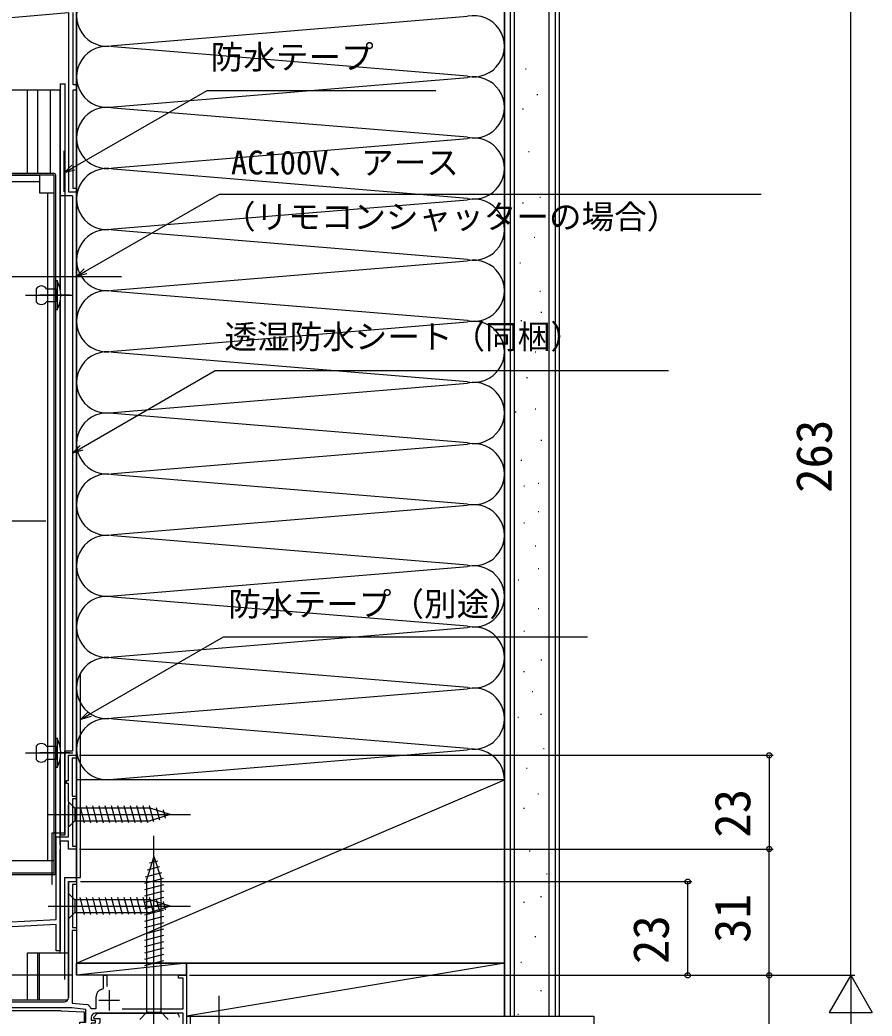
# Model space of a CAD drawing. Units: millimetres, scale not verified. Extents: x -525 to 525, y -783 to 778.
# Drawn here: x -116.9 to 92.2, y 249.3 to 493.8 of the extents above; entities that cross this region are included whole.
import ezdxf
from ezdxf.enums import TextEntityAlignment as Align

# ---------------------------------------------------------------- set-up
doc = ezdxf.new("R2010")
doc.units = ezdxf.units.MM
doc.header["$LTSCALE"] = 4
for name, color, linetype in [('0-2_YKK_11', 7, 'Continuous'), ('0-4_YKK_12', 2, 'Continuous'), ('0-5_YKK_13', 4, 'Continuous'), ('0-7_YKK_D', 6, 'Continuous'), ('0-9_YSS_K', 3, 'Continuous'), ('0-A_YSS_KE', 3, 'Continuous')]:
    doc.layers.add(name, color=color, linetype=linetype)
doc.styles.add('ＭＳ ゴシック', font='')
doc.styles.get('ＭＳ ゴシック').set_extended_font_data('MS Gothic')

msp = doc.modelspace()

# ---------------------------------------------------------------- linework, layer by layer
at = {"layer": '0-2_YKK_11'}
for p, q in [((-95, 255.7), (-95, 250.7)), ((-97.5, 253.2), (-92.5, 253.2))]:
    msp.add_line(p, q, dxfattribs=at)
for points in [[(-130.4, 491.5), (-130.4, 493.373), (-105, 495.595), (-105, 451.6), (-103, 451.6), (-103, 452.4), (-103.8, 452.4), (-103.8, 476.6), (-103, 476.6), (-103, 477.8), (-103.8, 477.8), (-103.8, 495.6)], [(-177.357, 269.363), (-108, 272.998), (-108, 293.298), (-105, 293.298), (-105, 301.039), (-104.88, 301.223), (-104.88, 301.773), (-105, 301.956), (-105, 306.398), (-105.5, 306.398), (-105.5, 307.098), (-105, 307.098), (-105, 313.298), (-103, 313.298), (-103, 312.598), (-104.1, 312.598), (-104.1, 303.298), (-103, 303.298), (-103, 302.598), (-104, 302.598), (-104, 290.998), (-103, 290.998), (-103, 290.298), (-105, 290.298), (-105, 292.198), (-107, 292.198), (-107, 265.298), (-108, 265.298), (-108, 271.796), (-129.72, 270.658)], [(-105, 253.8), (-105, 282.3), (-103, 282.3), (-103, 281.6), (-104, 281.6), (-104, 271), (-103, 271), (-103, 270.3), (-104.1, 270.3), (-104.1, 252.5), (-100.495, 252.121)], [(-91.775, 251.1), (-76.8, 251.1), (-76.8, 258.6), (-78, 258.6), (-78, 259.3), (-76, 259.3), (-76, 245.9), (-77.5, 245.9), (-77.5, 246.6), (-76.8, 246.6), (-76.8, 250), (-98.4, 250)], [(-96.95, 255.855), (-96.4, 256.055), (-96.4, 259.3), (-95.6, 259.3), (-95.6, 256.587)], [(-162, 229), (-162, 251.3), (-144.8, 252.201), (-144.514, 251.916), (-143.917, 251.947), (-143.6, 252.264), (-142.3, 252.332), (-142.014, 252.047), (-141.417, 252.078), (-141.1, 252.395), (-133.378, 252.8), (-106, 252.8)], [(-99.642, 251.414), (-99.355, 251.2), (-98.2, 251.2), (-98.2, 254.07)], [(-99.4, 249), (-99.4, 248.3), (-98.4, 248.3), (-98.4, 247.6), (-99.4, 247.6), (-99.4, 227.9), (-99.1, 227.6), (-98.8, 227.3), (-98.8, 225.6), (-99.7, 225.6), (-99.7, 226.6), (-100.7, 226.6), (-100.7, 247.1), (-102.2, 247.1), (-102.2, 247.8), (-100.7, 247.8), (-100.7, 250.936), (-104.163, 251.3), (-133.339, 251.3)], [(-97.5, 245.279), (-97.5, 224.3), (-100.7, 224.3), (-100.7, 226.5), (-99.7, 226.5), (-99.7, 225.5), (-98.6, 225.5), (-98.6, 227.7), (-98.8, 227.983), (-99, 228.266), (-99, 245.9), (-97.2, 247.7), (-97.2, 248.6), (-98.676, 248.6), (-98.836, 248.988), (-97.824, 250), (-78.7, 250)]]:
    msp.add_lwpolyline(points, dxfattribs=at)
for centre, radius, start, end in [((-96.3, 254.07), 1.9, 110.00001, 179.99998), ((-106, 253.8), 1, 270.00001, 359.99999), ((-100.6, 251.127), 1, 16.69101, 84.00003), ((-98.4, 249), 1, 90.00001, 179.99999), ((-78.7, 249), 1, 0.00001, 89.99999)]:
    msp.add_arc(centre, radius, start, end, dxfattribs=at)
at = {"layer": '0-4_YKK_12'}
for p, q in [((-103.001, 282.3), (-103.001, 522.3)), ((-196.001, 476.6), (-107.001, 476.6)), ((-115.001, 456.198), (-115.001, 476.6)), ((-112.501, 456.198), (-112.501, 476.6)), ((-109.501, 476.6), (-109.501, 456.198)), ((-107.001, 427.441), (-107.001, 476.6)), ((-125.695, 430.801), (-91.998, 430.801)), ((-104.619, 426.2), (-111.981, 426.2)), ((-107.001, 315.138), (-107.001, 424.959)), ((-269.501, 370.796), (-110.501, 370.796)), ((-104.619, 313.9), (-111.981, 313.9)), ((-107.001, 291.298), (-107.001, 312.656)), ((-107.001, 264.798), (-107.001, 290.298)), ((-105, 282.3), (-105, 253.8)), ((-112.501, 253.3), (-112.501, 264.8)), ((-76, 259.3), (-103, 259.3)), ((-76, 259.3), (-76, 231.6)), ((-133, 253.3), (-105.134, 253.3))]:
    msp.add_line(p, q, dxfattribs=at)
for points in [[(-105, 282.3), (-103, 282.3), (-103, 259.3)], [(-115.001, 253.3), (-115.001, 264.8), (-107.001, 264.8)]]:
    msp.add_lwpolyline(points, dxfattribs=at)
at = {"layer": '0-5_YKK_13'}
for p, q in [((-107.001, 478.1), (-105.801, 478.1)), ((-107.001, 478.1), (-107.001, 430.318)), ((-105.801, 293.8), (-105.801, 478.1)), ((-108.5, 456.098), (-147.7, 456.098)), ((-108.5, 455.698), (-147.7, 455.698)), ((-108.5, 284.398), (-108.5, 455.698)), ((-108.1, 284.398), (-108.1, 455.698)), ((-112.101, 453.998), (-202.601, 453.998)), ((-110.101, 451.298), (-110.101, 287.4)), ((-107.001, 430.318), (-107.001, 427.441)), ((-112.9, 427.8), (-112.9, 424.6)), ((-110.4, 427.8), (-108.1, 427.8)), ((-108.1, 429.8), (-107.8, 429.8)), ((-108.1, 422.6), (-108.1, 429.8)), ((-108.1, 427.8), (-108.1, 424.6)), ((-107.8, 429.8), (-107.8, 422.6)), ((-115.57, 426.2), (-103.9, 426.2)), ((-112.101, 426.2), (-106.501, 426.2)), ((-108.1, 424.6), (-110.4, 424.6)), ((-107.8, 422.6), (-108.1, 422.6)), ((-112.9, 315.497), (-112.9, 312.297)), ((-107.8, 317.497), (-107.8, 310.297)), ((-115.57, 313.897), (-103.9, 313.897)), ((-112.3, 313.9), (-106.7, 313.9)), ((-107.001, 312.656), (-107.001, 293.8)), ((-107.8, 310.297), (-108.1, 310.297)), ((-105.001, 301.898), (-105.001, 295.698)), ((-105.001, 301.898), (-103.451, 300.348)), ((-101.025, 296.698), (-102.15, 300.898)), ((-99.472, 296.698), (-100.597, 300.898)), ((-97.919, 296.698), (-99.044, 300.898)), ((-96.366, 296.698), (-97.491, 300.898)), ((-94.813, 296.698), (-95.939, 300.898)), ((-93.26, 296.698), (-94.386, 300.898)), ((-91.707, 296.698), (-92.833, 300.898)), ((-90.154, 296.698), (-91.28, 300.898)), ((-88.602, 296.698), (-89.727, 300.898)), ((-87.049, 296.698), (-88.174, 300.898)), ((-85.496, 296.698), (-86.621, 300.898)), ((-84.012, 296.956), (-85.068, 300.898)), ((-110.001, 298.798), (-75.001, 298.798)), ((-84.917, 300.348), (-103.451, 300.348)), ((-103.451, 300.348), (-103.451, 297.248)), ((-80.001, 298.798), (-84.917, 300.348)), ((-80.001, 298.798), (-84.917, 297.248)), ((-82.58, 297.408), (-83.394, 300.444)), ((-81.148, 297.859), (-81.697, 299.909)), ((-105.001, 295.698), (-103.451, 297.248)), ((-103.451, 297.248), (-84.917, 297.248)), ((-107.001, 293.8), (-105.801, 293.8)), ((-83.999, 243.5), (-83.999, 293.5)), ((-83.999, 288.5), (-85.749, 282.95)), ((-83.999, 288.5), (-82.249, 282.95)), ((-83.061, 287.354), (-85.11, 286.805)), ((-108.5, 284.398), (-140.9, 284.398)), ((-108.5, 283.998), (-140.9, 283.998)), ((-82.158, 284.49), (-86.18, 283.412)), ((-82.609, 285.922), (-85.645, 285.108)), ((-81.706, 283.058), (-86.299, 281.827)), ((-81.699, 281.507), (-86.299, 280.274)), ((-85.749, 250.25), (-85.749, 282.95)), ((-82.249, 250.25), (-82.249, 282.95)), ((-105, 279.4), (-105, 273.2)), ((-105, 279.4), (-103.45, 277.85)), ((-81.699, 279.954), (-86.299, 278.722)), ((-110, 276.3), (-75, 276.3)), ((-84.916, 277.85), (-103.45, 277.85)), ((-103.45, 277.85), (-103.45, 274.75)), ((-101.023, 274.2), (-102.149, 278.4)), ((-99.471, 274.2), (-100.596, 278.4)), ((-97.918, 274.2), (-99.043, 278.4)), ((-96.365, 274.2), (-97.49, 278.4)), ((-94.812, 274.2), (-95.937, 278.4)), ((-93.259, 274.2), (-94.384, 278.4)), ((-91.706, 274.2), (-92.831, 278.4)), ((-90.153, 274.2), (-91.278, 278.4)), ((-88.6, 274.2), (-89.726, 278.4)), ((-87.047, 274.2), (-88.173, 278.4)), ((-85.494, 274.2), (-86.62, 278.4)), ((-81.699, 278.401), (-86.299, 277.169)), ((-81.699, 276.848), (-86.299, 275.616)), ((-84.011, 274.459), (-85.067, 278.4)), ((-80, 276.3), (-84.916, 277.85)), ((-80, 276.3), (-84.916, 274.75)), ((-82.579, 274.91), (-83.392, 277.946)), ((-81.147, 275.362), (-81.696, 277.412)), ((-105, 273.2), (-103.45, 274.75)), ((-103.45, 274.75), (-84.916, 274.75)), ((-81.699, 275.295), (-86.299, 274.063)), ((-81.699, 273.742), (-86.299, 272.51)), ((-81.699, 272.19), (-86.299, 270.957)), ((-81.699, 270.637), (-86.299, 269.404)), ((-81.699, 269.084), (-86.299, 267.851)), ((-81.699, 267.531), (-86.299, 266.298)), ((-112.503, 264.798), (-105.001, 264.798)), ((-112.203, 264.798), (-112.203, 253.3)), ((-81.699, 265.978), (-86.299, 264.745)), ((-81.699, 264.425), (-86.299, 263.192)), ((-81.699, 262.872), (-86.299, 261.639)), ((-68, 224.3), (-68, 254.3)), ((-106.75, 250.604), (-134.35, 250.604)), ((-106.75, 250.604), (-101.334, 250.319)), ((-101.05, 247.8), (-101.05, 250.019)), ((-87.499, 248.5), (-85.749, 250.25)), ((-85.749, 250.25), (-82.249, 250.25)), ((-80.499, 248.5), (-82.249, 250.25))]:
    msp.add_line(p, q, dxfattribs=at)
for points in [[(-112.101, 455.598), (-202.601, 455.598), (-202.601, 472.598)], [(-112.101, 455.598), (-112.101, 451.298), (-108.501, 451.298)], [(-107.001, 424.959), (-107.001, 318.018), (-107.001, 315.138)], [(-110.4, 315.497), (-108.1, 315.497), (-108.1, 312.297), (-110.4, 312.297)], [(-108.1, 310.297), (-108.1, 317.497), (-107.8, 317.497)], [(-108.501, 287.4), (-123.601, 287.4), (-123.601, 284.5)]]:
    msp.add_lwpolyline(points, dxfattribs=at)
for centre, radius, start, end in [((-108.5, 455.698), 0.4, 0, 90), ((-111.65, 426.971), 1.5, 33.55731, 146.44269), ((-114.55, 426.2), 7.65, 331.92751, 28.07249), ((-111.65, 425.429), 1.5, 213.55731, 326.44269), ((-111.65, 314.668), 1.5, 33.55731, 146.44269), ((-114.55, 313.897), 7.65, 331.92751, 28.07249), ((-111.65, 313.126), 1.5, 213.55731, 326.44269), ((-108.5, 284.398), 0.4, 270, 0), ((-101.35, 250.019), 0.3, 0, 86.98721)]:
    msp.add_arc(centre, radius, start, end, dxfattribs=at)
at = {"layer": '0-7_YKK_D'}
for p, q in [((86.996, 259.3), (86.996, 522.3)), ((-102.3, 313.298), (67.996, 313.298)), ((66.996, 313.298), (66.996, 290.298)), ((-102.3, 290.298), (67.996, 290.298)), ((-100.8, 290.298), (67.996, 290.298)), ((66.996, 259.3), (66.996, 290.298)), ((-102, 282.3), (47.996, 282.3)), ((46.996, 259.3), (46.996, 282.3)), ((-104.004, 259.3), (-299.001, 259.3)), ((-75.304, 259.3), (67.996, 259.3)), ((-75.299, 259.3), (47.996, 259.3)), ((-75, 259.3), (87.996, 259.3)), ((-75, 259.3), (87.996, 259.3)), ((66.996, 229.3), (66.996, 259.3)), ((86.996, 259.3), (81.746, 250.207)), ((86.996, 259.3), (92.246, 250.207)), ((86.996, 259.3), (86.996, 241.113)), ((81.746, 250.207), (92.246, 250.207))]:
    msp.add_line(p, q, dxfattribs=at)
for points in [[(-106.001, 456.237), (-103.793, 457.512), (-70.949, 476.474), (-14.794, 476.474)], [(-103.451, 456.92), (-106.001, 456.237), (-104.135, 458.103)], [(-103.009, 430.8), (-100.801, 432.075), (-67.957, 451.038), (65.055, 451.038)], [(-100.459, 431.483), (-103.009, 430.8), (-101.143, 432.667)], [(-104.004, 387.453), (-101.796, 388.728), (-68.952, 407.69), (42.271, 407.69)], [(-101.454, 388.136), (-104.004, 387.453), (-102.138, 389.319)], [(-102, 322.098), (-99.791, 323.373), (-66.947, 342.336), (22.411, 342.336)], [(-99.45, 322.782), (-102, 322.098), (-100.133, 323.965)]]:
    msp.add_lwpolyline(points, dxfattribs=at)
for centre in [(66.996, 313.298), (66.996, 290.298), (66.996, 290.298), (46.996, 282.3), (46.996, 259.3), (66.996, 259.3), (66.996, 259.3)]:
    msp.add_circle(centre, 0.637, dxfattribs=at)
at = {"layer": '0-9_YSS_K'}
for p, q in [((-103.009, 591.299), (-103.009, 307.297)), ((-103.009, 303.797), (-103.009, 591.299)), ((1.991, 303.797), (1.991, 591.299)), ((3.491, 249.302), (3.491, 591.299)), ((12.991, 249.302), (12.991, 591.299)), ((15.496, 249.302), (15.496, 591.299)), ((-93.973, 487.457), (-7.036, 494.641)), ((-7.036, 479.957), (-93.973, 487.141)), ((7.186, 481.727), (7.386, 481.727)), ((-93.973, 472.457), (-7.036, 479.641)), ((9.983, 475.433), (10.183, 475.433)), ((-7.036, 464.957), (-93.973, 472.141)), ((6.487, 471.936), (6.687, 471.936)), ((-93.973, 457.457), (-7.036, 464.641)), ((7.885, 461.445), (8.085, 461.445)), ((-7.036, 449.957), (-93.973, 457.141)), ((10.683, 450.256), (10.883, 450.256)), ((-93.973, 442.457), (-7.036, 449.641)), ((6.487, 448.857), (6.687, 448.857)), ((-7.036, 434.957), (-93.973, 442.141)), ((9.284, 440.465), (9.484, 440.465)), ((-93.973, 427.457), (-7.036, 434.641)), ((5.787, 434.17), (5.987, 434.17)), ((-7.036, 419.957), (-93.973, 427.141)), ((-7.036, 419.957), (-93.973, 427.141)), ((10.683, 427.177), (10.883, 427.177)), ((10.958, 422.071), (11.158, 422.071)), ((-93.973, 412.457), (-7.036, 419.641)), ((-93.973, 412.457), (-7.036, 419.641)), ((6.062, 419.973), (6.262, 419.973)), ((-7.036, 404.957), (-93.973, 412.141)), ((9.559, 412.28), (9.759, 412.28)), ((7.461, 405.986), (7.661, 405.986)), ((-93.973, 397.457), (-7.036, 404.641)), ((-7.036, 389.957), (-93.973, 397.141)), ((4.664, 397.594), (4.864, 397.594)), ((9.559, 398.293), (9.759, 398.293)), ((-93.973, 382.457), (-7.036, 389.641)), ((10.958, 390.6), (11.158, 390.6)), ((6.062, 385.705), (6.262, 385.705)), ((-7.036, 374.957), (-93.973, 382.141)), ((6.762, 379.41), (6.962, 379.41)), ((10.258, 380.11), (10.458, 380.11)), ((-93.973, 367.457), (-7.036, 374.641)), ((10.258, 373.116), (10.458, 373.116)), ((6.762, 370.319), (6.962, 370.319)), ((-7.036, 359.957), (-93.973, 367.141)), ((9.559, 364.724), (9.759, 364.724)), ((-93.973, 352.457), (-7.036, 359.641)), ((10.258, 359.129), (10.458, 359.129)), ((5.363, 356.332), (5.563, 356.332)), ((-7.036, 344.957), (-93.973, 352.141)), ((10.258, 349.338), (10.458, 349.338)), ((-93.973, 337.457), (-7.036, 344.641)), ((6.762, 343.743), (6.962, 343.743)), ((-7.036, 329.957), (-93.973, 337.141)), ((10.958, 336.749), (11.158, 336.749)), ((6.703, 333.88), (6.903, 333.88)), ((-93.973, 322.457), (-7.036, 329.641)), ((8.801, 328.985), (9.001, 328.985)), ((5.305, 322.691), (5.505, 322.691)), ((10.9, 323.39), (11.1, 323.39)), ((-7.036, 314.957), (-93.973, 322.141)), ((-93.973, 307.457), (-7.036, 314.641)), ((11.599, 314.998), (11.799, 314.998)), ((7.403, 310.102), (7.603, 310.102)), ((-103.004, 262.299), (1.996, 307.299)), ((10.2, 303.808), (10.4, 303.808)), ((6.703, 300.311), (6.903, 300.311)), ((8.102, 289.821), (8.302, 289.821)), ((12.298, 284.226), (12.498, 284.226)), ((6.703, 277.232), (6.903, 277.232)), ((10.9, 278.631), (11.1, 278.631)), ((9.501, 268.84), (9.701, 268.84)), ((-76.004, 262.299), (-103.004, 262.299)), ((1.996, 262.299), (-76.004, 249.302)), ((6.004, 262.546), (6.204, 262.546)), ((10.9, 255.552), (11.1, 255.552)), ((5.305, 249.749), (5.505, 249.749))]:
    msp.add_line(p, q, dxfattribs=at)
for points in [[(-76.004, 259.3), (-103.004, 259.3), (-103.004, 262.299)], [(-76.004, 259.3), (-76.004, 262.299), (-103.004, 259.3)]]:
    msp.add_lwpolyline(points, dxfattribs=at)
msp.add_lwpolyline([(1.996, 249.302), (1.996, 262.299), (-76.004, 262.299), (-76.004, 249.302)], close=True, dxfattribs=at)
for centre, start, end in [((-95.504, 494.799), 78.21646, 281.78353), ((-5.504, 487.299), 258.21646, 101.78353), ((-95.504, 479.799), 78.21646, 281.78353), ((-5.504, 472.299), 258.21646, 101.78353), ((-95.504, 464.799), 78.21646, 281.78353), ((-5.504, 457.299), 258.21646, 101.78353), ((-95.504, 449.799), 78.21646, 281.78353), ((-5.504, 442.299), 258.21646, 101.78353), ((-95.504, 434.799), 78.21646, 281.78353), ((-5.504, 427.299), 258.21646, 101.78353), ((-5.504, 427.299), 258.21646, 101.78353), ((-95.504, 419.799), 78.21646, 281.78353), ((-95.504, 419.799), 78.21646, 281.78353), ((-5.504, 412.299), 360, 101.78353), ((-5.504, 412.299), 258.21646, 101.78353), ((-95.504, 404.799), 78.21646, 281.78353), ((-5.504, 397.299), 258.21646, 101.78353), ((-95.504, 389.799), 78.21646, 281.78353), ((-5.504, 382.299), 258.21646, 101.78353), ((-95.504, 374.799), 78.21646, 281.78353), ((-5.504, 367.299), 258.21646, 101.78353), ((-95.504, 359.799), 78.21646, 281.78353), ((-5.504, 352.299), 258.21646, 101.78353), ((-95.504, 344.799), 78.21646, 281.78353), ((-5.504, 337.299), 258.21646, 101.78353), ((-95.504, 329.799), 78.21646, 281.78353), ((-5.504, 322.299), 258.21646, 101.78353), ((-95.504, 314.799), 78.21646, 281.78353), ((-5.504, 307.299), 360, 101.78353)]:
    msp.add_arc(centre, 7.5, start, end, dxfattribs=at)
at = {"layer": '0-A_YSS_KE'}
for p, q in [((1.991, 591.299), (1.991, 249.302)), ((4.496, 249.302), (4.496, 591.299)), ((14.491, 591.299), (14.491, 249.302)), ((-107.001, 450.599), (-107.001, 466.599)), ((-106.001, 451.599), (-106.001, 461.599)), ((-104.004, 450.599), (-107.001, 450.599)), ((-104.004, 450.599), (-104.004, 314.297)), ((-102, 283.3), (-102, 333.301)), ((-106, 314.297), (-106, 294.297)), ((-104.004, 314.297), (-106, 314.297)), ((-106, 283.3), (-102, 283.3)), ((-106, 283.3), (-106, 258.301)), ((-75.004, 234.302), (-75.004, 249.302)), ((-75.004, 249.302), (23.996, 249.302)), ((1.991, 249.302), (14.491, 249.302)), ((23.996, 249.302), (23.996, 231.302))]:
    msp.add_line(p, q, dxfattribs=at)
msp.add_lwpolyline([(1.996, 262.299), (1.996, 307.299), (-103.004, 307.299), (-103.004, 262.299)], close=True, dxfattribs=at)
msp.add_lwpolyline([(-109, 281.597), (-109, 294.297), (-106, 294.297)], dxfattribs=at)

# ---------------------------------------------------------------- texts
at = {"layer": '0-7_YKK_D', "style": 'ＭＳ ゴシック'}
for s, p in [('防水テープ', (-70.071, 479.956)), ('AC100V、アース', (-65.106, 454.072)), ('（リモコンシャッターの場合）', (-67.06, 440.772)), ('透湿防水シート（同梱）', (-66.729, 411.33)), ('防水テープ（別途）', (-65.722, 345.734))]:
    msp.add_text(s, height=5.865, dxfattribs=at).set_placement(p, align=Align.BOTTOM_LEFT)
for s, p in [('263', (84.996, 377.709)), ('23', (64.996, 293.07)), ('31', (64.996, 267.265)), ('23', (44.996, 262.073))]:
    msp.add_text(s, height=8.798, rotation=90, dxfattribs=at).set_placement(p, align=Align.BOTTOM_LEFT)

doc.saveas('drawing.dxf')
